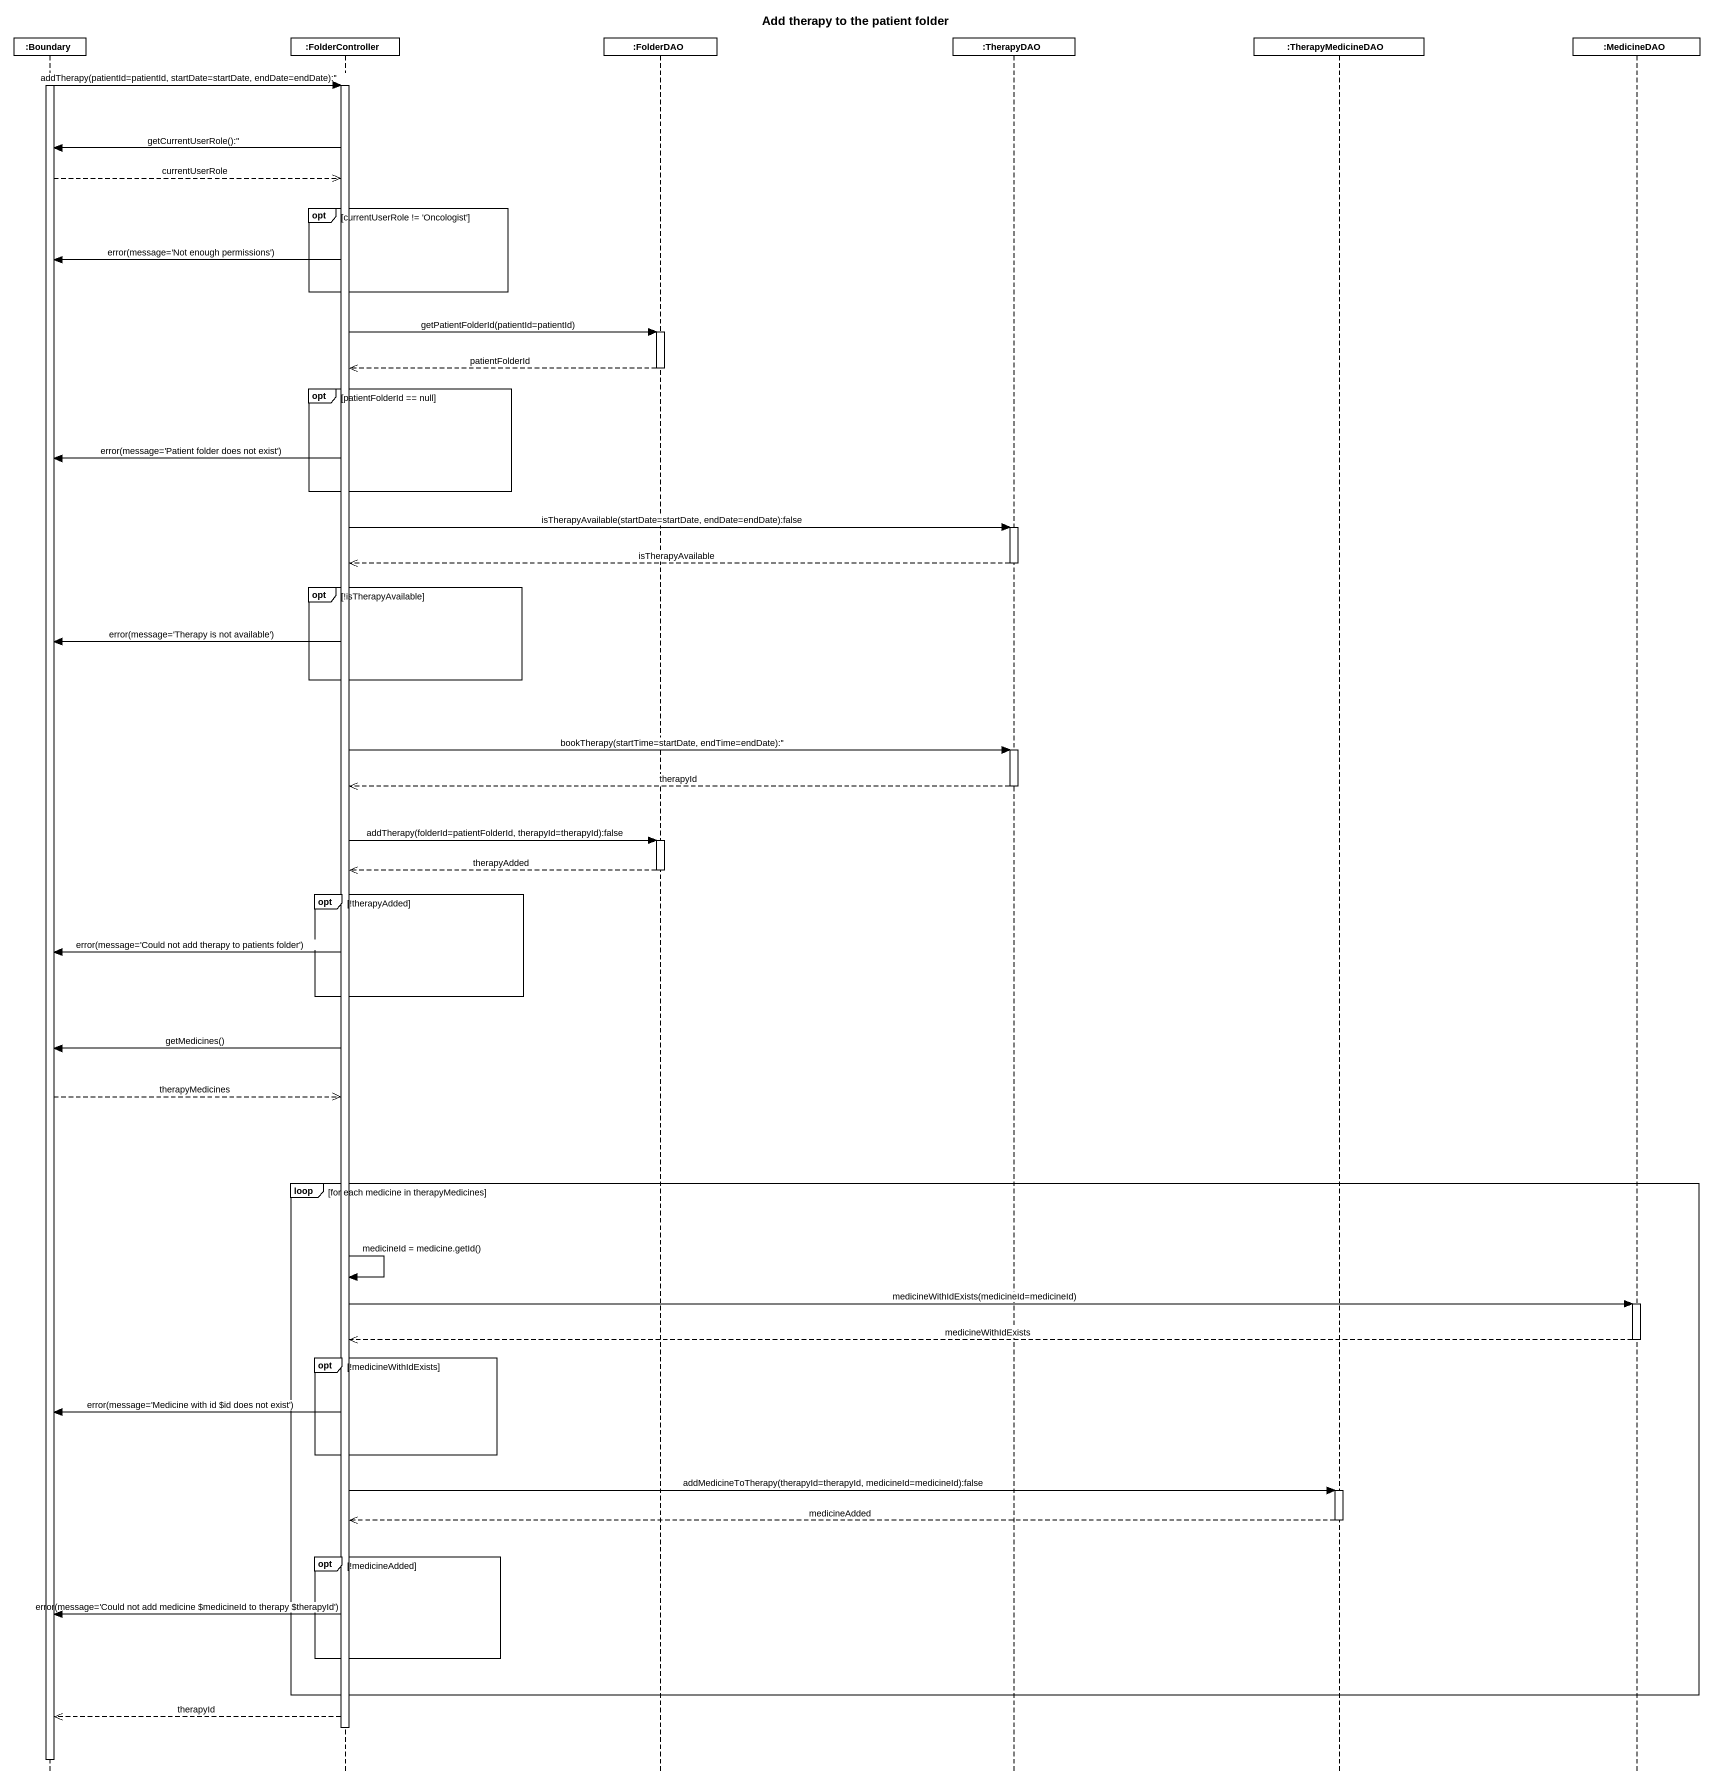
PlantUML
@startuml
title Add therapy to the patient folder
hide footbox
participant ":Boundary" as Boundary_
participant ":FolderController" as FolderController
participant ":FolderDAO" as FolderDAO
participant ":TherapyDAO" as TherapyDAO
participant ":TherapyMedicineDAO" as TherapyMedicineDAO
participant ":MedicineDAO" as MedicineDAO

activate Boundary_
Boundary_ -> FolderController : addTherapy(patientId=patientId, startDate=startDate, endDate=endDate):''
activate FolderController
FolderController -> Boundary_ : getCurrentUserRole():''
Boundary_ -->> FolderController : currentUserRole
opt currentUserRole != 'Oncologist'
  FolderController -> Boundary_ : error(message='Not enough permissions')
end
FolderController -> FolderDAO : getPatientFolderId(patientId=patientId)
activate FolderDAO
FolderDAO -->> FolderController : patientFolderId
deactivate FolderDAO
opt patientFolderId == null
  FolderController -> Boundary_ : error(message='Patient folder does not exist')
end
FolderController -> TherapyDAO : isTherapyAvailable(startDate=startDate, endDate=endDate):false
activate TherapyDAO
TherapyDAO -->> FolderController : isTherapyAvailable
deactivate TherapyDAO
opt !isTherapyAvailable
  FolderController -> Boundary_ : error(message='Therapy is not available')
end
FolderController -> TherapyDAO : bookTherapy(startTime=startDate, endTime=endDate):''
activate TherapyDAO
TherapyDAO -->> FolderController : therapyId
deactivate TherapyDAO
FolderController -> FolderDAO : addTherapy(folderId=patientFolderId, therapyId=therapyId):false
activate FolderDAO
FolderDAO -->> FolderController : therapyAdded
deactivate FolderDAO
opt !therapyAdded
  FolderController -> Boundary_ : error(message='Could not add therapy to patients folder')
end
FolderController -> Boundary_ : getMedicines()
Boundary_ -->> FolderController : therapyMedicines
loop for each medicine in therapyMedicines
  FolderController -> FolderController : medicineId = medicine.getId()
  FolderController -> MedicineDAO : medicineWithIdExists(medicineId=medicineId)
  activate MedicineDAO
  MedicineDAO -->> FolderController : medicineWithIdExists
  deactivate MedicineDAO
  opt !medicineWithIdExists
    FolderController -> Boundary_ : error(message='Medicine with id ~$id does not exist')
  end
  FolderController -> TherapyMedicineDAO : addMedicineToTherapy(therapyId=therapyId, medicineId=medicineId):false
  activate TherapyMedicineDAO
  TherapyMedicineDAO -->> FolderController : medicineAdded
  deactivate TherapyMedicineDAO
  opt !medicineAdded
    FolderController -> Boundary_ : error(message='Could not add medicine ~$medicineId to therapy ~$therapyId')
  end
end
FolderController -->> Boundary_ : therapyId
deactivate FolderController
deactivate Boundary_
@enduml
